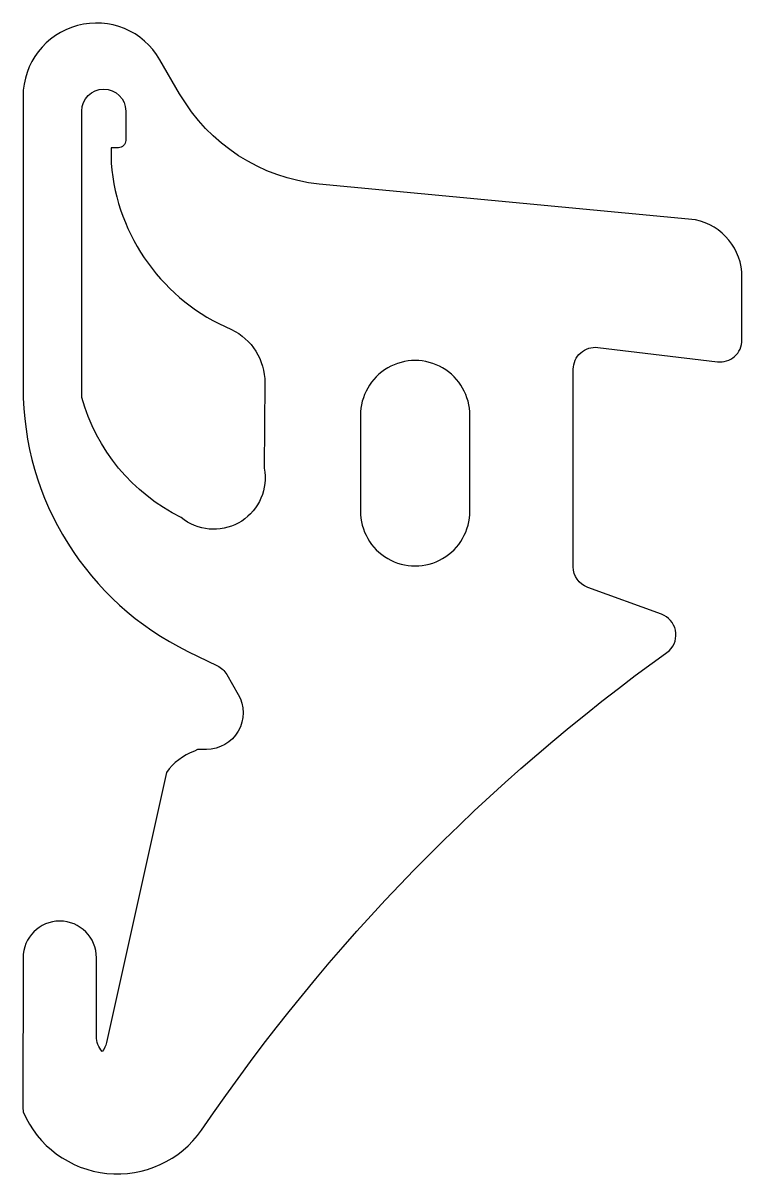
# Model space of a CAD drawing. Extents: x -8 to 1.8, y -11.1 to 4.6.
import ezdxf

# ---------------------------------------------------------------- set-up
doc = ezdxf.new("R2010")
doc.units = 0

msp = doc.modelspace()

# ---------------------------------------------------------------- linework, layer by layer
for points in [[(-3.962, 2.423, -0.240056), (-5.866, 3.657), (-6.134, 4.12, 0.767327), (-8, 3.62), (-8, -0.349, 0.286745), (-5.753, -3.944), (-5.351, -4.14, -0.149451), (-5.223, -4.259), (-5.067, -4.53, -0.57735), (-5.5, -5.28), (-5.623, -5.28), (-5.663, -5.306, 0.158399), (-6.046, -5.596), (-6.862, -9.277, -0.113567), (-6.92, -9.398, -0.190093), (-7, -9.193), (-7, -8.12, 1), (-8, -8.12), (-8.001, -10.181, 0.009709), (-8, -10.22, 0.587918), (-5.566, -10.469, -0.088227), (0.809, -3.935, 0.553622), (0.703, -3.438), (-0.303, -3.072, -0.315299), (-0.5, -2.79), (-0.5, -0.1, -0.449698), (-0.164, 0.198), (1.464, 0.002, 0.449698), (1.8, 0.3), (1.8, 1.157, 0.354573), (1.165, 1.939), (-3.962, 2.423)], [(-6.7, 2.92), (-6.8, 2.92), (-6.8, 2.708, 0.279287), (-5.161, 0.444, -0.292811), (-4.705, -0.285), (-4.705, -0.285), (-4.713, -1.448, -0.673804), (-5.802, -2.153), (-5.847, -2.121, -0.212709), (-7.2, -0.483), (-7.2, 3.42, -1), (-6.6, 3.42), (-6.6, 3.02, -0.414214)], [(-1.91, -0.73, 1.006711), (-3.4, -0.73), (-3.4, -2.03, 1.006711), (-1.91, -2.03), (-1.91, -0.73)]]:
    msp.add_lwpolyline(points, format="xyb", close=True)

doc.saveas('drawing.dxf')
